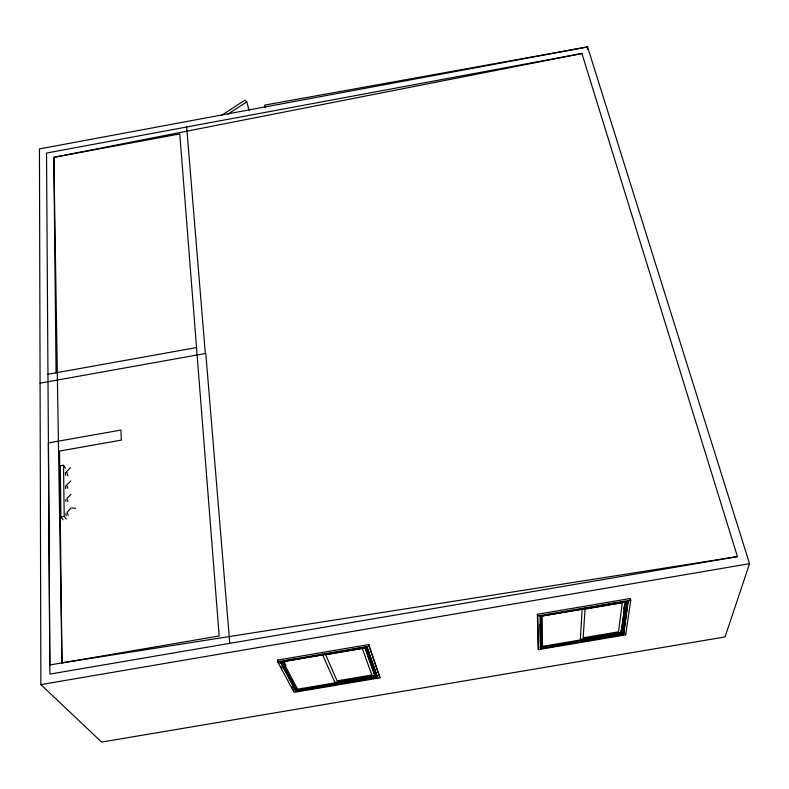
<?xml version="1.0" encoding="UTF-8"?>
<svg xmlns="http://www.w3.org/2000/svg" width="789" height="789" viewBox="0 0 789 789"><rect width="100%" height="100%" fill="white"/><g stroke="black" fill="none" stroke-linecap="round" stroke-linejoin="round"><path stroke-width="1.18" d="M587.48 49.352L587.568 46.916L264.7 105.105L265.341 107.472M582.223 608.349L580.339 639.415L621.111 632.512L625.243 602.214M623.675 609.069L624 606.633M541.53 647.453L542.516 646.369L542.161 615.736L541.116 616.071L541.53 647.453L622.422 633.764L626.92 601.474M623.872 628.162L624.207 625.795M624.543 623.428L624.868 621.061M625.371 617.511L625.707 615.134M626.2 611.583L626.535 609.216M626.87 606.849L627.206 604.482M623.606 634.484L628.152 600.843L623.606 634.484L540.554 648.538L540.218 646.95M629.987 600.883L630.332 598.486L537.358 614.306L538.374 649.643L625.697 634.869L630.756 600.143L630.332 598.486M749.55 563.691L725.042 636.94L101.633 742.084L40.88 684.596L39.45 148.924L587.568 46.916L749.55 563.691L40.88 684.596M365.928 647.424L281.634 661.764L296.743 690.257L297.581 689.201L375.012 676.094L376.294 676.794L365.928 647.424L334.723 652.572M71.168 507.948L67.164 512.1L68.16 515.325M70.951 494.368L66.957 498.451L67.953 501.666M70.724 480.965L66.759 484.969L67.746 488.164M70.507 467.709L66.572 471.644L67.874 475.885M66.148 485.699L65.517 486.132L65.793 488.697M221.206 115.569L244.935 100.144L246.73 101.88L249.058 110.085M228.149 113.971L246.73 101.88M65.96 472.404L65.329 472.818L65.605 475.353M581.927 53.504L46.531 153.056L49.885 674.092L737.429 556.61L581.927 53.504L53.839 157.327L56.068 372.793M47.951 374.252L196.54 347.574M40.071 383.148L205.791 353.433L229.767 643.36M65.556 468.193L63.524 465.273L60.329 465.835L60.94 516.963L63.021 519.734M60.94 516.963L64.205 516.391L66.276 519.162M277.472 660.097L368.818 644.554L379.982 677.81L294.1 692.338L277.649 661.774L277.472 660.097L279.178 663.263M538.374 649.643L537.713 615.972L630.756 600.143M556.856 612.974L559.273 612.56M574.984 609.887L577.4 609.483M579.816 609.069L582.233 608.654M584.649 608.25L587.065 607.836M597.944 605.982L600.36 605.577M602.776 605.163L605.193 604.749M607.609 604.344L610.025 603.93M612.442 603.516L614.858 603.102M543.374 615.528L545.791 615.114M548.207 614.71L550.623 614.296M553.04 613.881L555.456 613.477M557.872 613.063L573.583 610.39M576 609.976L578.416 609.572M580.832 609.157L625.549 601.543L621.239 633.044L622.422 633.764M541.116 616.071L625.707 601.682M540.554 648.538L540.061 616.406L628.291 601.396M277.649 661.774L369.055 646.221L379.982 677.81M287.512 660.354L289.918 659.939M292.324 659.535L294.731 659.121M324.821 654.002L327.228 653.598M352.505 649.298L354.912 648.883M357.318 648.479L359.725 648.065M284.119 661.182L299.781 658.519M302.197 658.105L304.603 657.701M307.01 657.286L309.426 656.882M311.833 656.468L332.317 652.986M280.342 662.139L367.023 647.394L377.576 677.485L295.895 691.302L280.342 662.139L280.282 661.576L295.845 690.769L377.497 676.952L377.576 677.485M542.516 646.369L621.239 633.044L620.716 630.934M623.468 633.952L540.445 648.006L540.071 624.188M296.743 690.257L376.294 676.794M61.976 662.898L59.52 451.071L121.328 440.114L120.924 430.064L48.405 442.935L49.835 664.969L219.174 635.973L179.774 133.933L53.839 157.327L61.976 662.898L737.429 556.61M72.272 508.027L75.566 508.274M280.884 666.439L282.018 668.549M291.664 686.509L293.932 690.74M283.626 666.961L287.66 674.546M291.121 681.045L294.001 686.46M282.916 661.389L297.581 689.201M283.813 661.3L286.072 665.6M322.336 654.111L334.832 682.357L374.933 675.571L364.765 646.901M364.843 647.453L375.012 676.094M366.944 646.842L377.497 676.952M625.302 633.291L625.697 634.869M539.942 615.854L540.061 616.406M537.358 614.306L537.713 615.972M368.818 644.554L369.055 646.221M65.704 499.615L65.891 501.34M65.891 513.264L66.177 515.868M295.727 689.704L295.895 691.302M186.648 126.999L205.337 353.511M63.524 465.273L64.205 516.391M585.053 609.118L583.16 637.818L618.497 631.831L622.324 602.776L585.053 609.118M362.309 648.548L325.699 654.771L337.09 680.868L371.846 674.98L362.309 648.548"/></g></svg>
